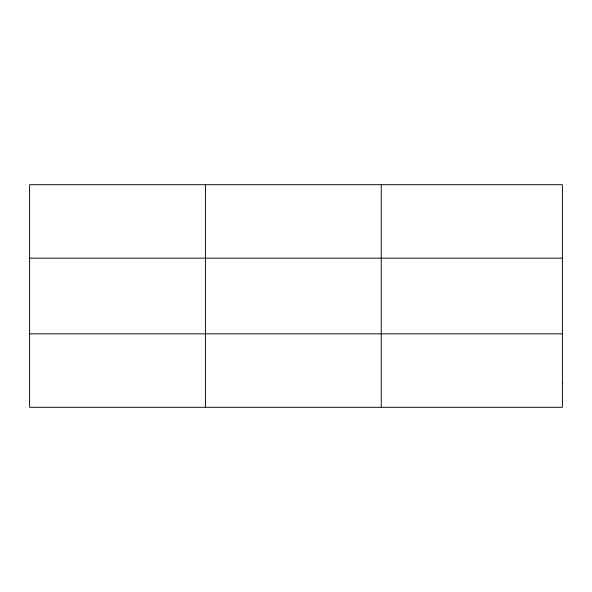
<?xml version="1.0" encoding="UTF-8"?>
<svg xmlns="http://www.w3.org/2000/svg" width="592" height="592" viewBox="0 0 592 592"><rect width="100%" height="100%" fill="white"/><g stroke="black" fill="none" stroke-linecap="round" stroke-linejoin="round"><path stroke-width="0.89" d="M205.424 407.311L205.424 184.689M381.248 407.311L381.248 184.689M29.6 258.156L562.4 258.156M29.6 333.844L562.4 333.844M562.4 382.824L562.4 407.311L29.6 407.311L29.6 184.689L562.4 184.689L562.4 382.824"/></g></svg>
